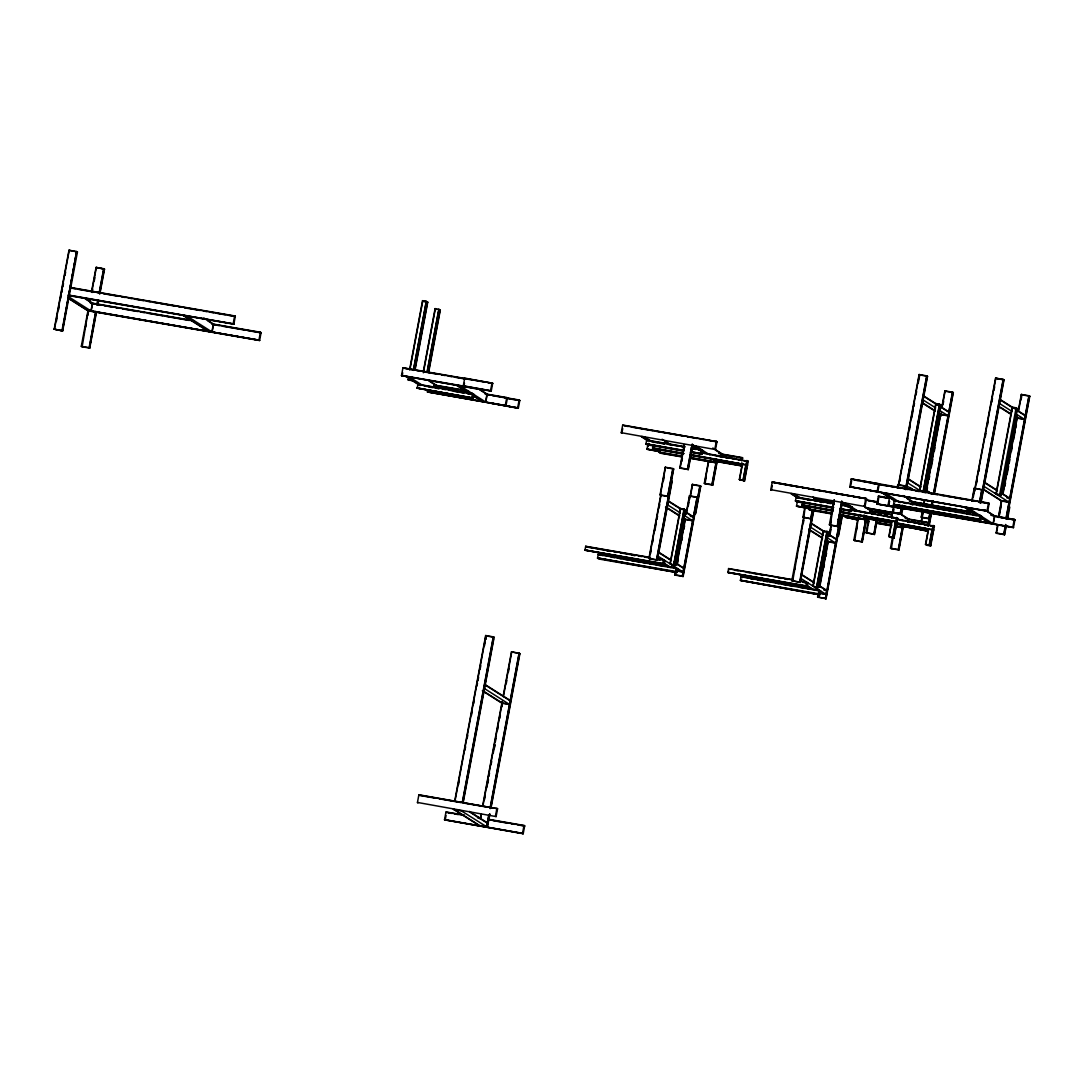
<?xml version="1.0" encoding="UTF-8"?>
<svg xmlns="http://www.w3.org/2000/svg" width="1084" height="1084" viewBox="0 0 1084 1084"><rect width="100%" height="100%" fill="white"/><g stroke="black" fill="none" stroke-linecap="round" stroke-linejoin="round"><path stroke-width="1.5" d="M54.2 329.157L68.969 250.241L76.774 251.596L77.438 252.003L62.669 330.932L54.2 329.157L62.669 330.932M56.395 321.352L57.018 318.059M58.55 309.848L59.173 306.555M60.704 298.33L61.327 295.051M61.802 292.477L62.398 289.333M62.858 286.826L63.482 283.534M65.013 275.322L65.636 272.03M62.005 330.512L76.774 251.596M62.384 330.864L76.571 251.569L62.384 330.864L54.485 329.224L69.254 250.309L69.837 250.675M96.53 311.921L89.755 348.086L81.964 346.745L81.3 346.324L88.061 310.146M89.606 301.935L90.216 298.642M91.449 292.07L96.07 267.409L103.874 268.751L104.525 269.171L99.918 293.832M88.346 310.214L82.154 346.758M89.891 302.002L90.5 298.71M91.734 292.138L96.354 267.477L104.24 269.103L99.633 293.764M85.65 327.016L86.259 323.723M87.804 315.498L88.414 312.219M92.113 292.49L92.723 289.198M94.267 280.973L94.877 277.694M90.988 310.783L92.37 303.385L85.392 298.954M95.663 311.487L89.471 348.018L96.246 311.853M96.896 304.916L97.817 299.983M99.05 293.398L103.671 268.737L104.24 269.103M89.755 348.086L89.105 347.679L95.866 311.501M97.099 304.929L98.021 299.997M99.254 293.412L103.874 268.751M97.479 305.281L98.4 300.349M97.763 305.349L98.685 300.417M211.922 331.731L213.304 324.333L207.735 320.796M234.645 315.918L233.168 323.804L233.832 324.224L235.309 316.325L234.645 315.918L69.647 287.328M260.417 332.246L261.081 332.666L259.604 340.552L258.94 340.132L260.417 332.246L212.085 323.872M401.487 375.592L402.963 367.706L492.692 383.248L491.215 391.148L401.487 375.592L480.171 389.535L479.507 389.115M402.15 376.012L402.706 372.788M409.603 369.712L422.53 300.661L426.432 301.338L413.505 370.389M409.887 369.779L422.814 300.729L427.76 302.165L415.145 369.576M413.302 370.376L426.229 301.311M414.86 369.508L427.475 302.097M473.139 398.478L417.204 388.18L417.936 384.224L472.556 393.695L471.825 397.638L473.139 398.478L473.884 394.535L467.258 393.384M423.397 371.094L435.091 308.615L438.993 309.292L427.299 371.771M423.37 372.801L435.375 308.683M427.096 371.744L438.79 309.265L440.307 310.119L428.614 372.598M428.641 370.891L440.023 310.051M492.692 383.248L464.724 378.099L463.247 385.999L463.911 386.419M464.467 383.18L463.911 386.134L463.329 385.768L491.215 390.877M473.152 398.207L417.286 387.95L473.152 398.207L473.789 394.752L472.556 393.966L417.936 384.495L419.183 385.281M485.578 401.771L486.96 394.373L479.995 389.955M491.215 391.148L490.551 390.728L492.028 382.828M417.408 802.661L418.885 794.762L497.583 808.705L496.106 816.591L417.503 802.445L418.085 802.81M506.756 397.557L505.279 405.443L505.943 405.863L507.42 397.977L506.756 397.557L484.656 393.722M519.128 399.996L519.792 400.416L518.315 408.316L517.651 407.896L519.128 399.996L485.835 394.237M489.155 819.409L524.019 825.452L524.67 825.872L523.193 833.759L444.508 819.829L445.985 811.93L464.25 815.1M445.47 818.664L446.052 815.507M454.738 800.9L485.673 635.536L493.477 636.891L462.529 802.241M455.023 800.968L485.957 635.603L485.917 639.289M458.491 784.775L459.101 781.469M464.982 750.047L465.605 746.74M467.15 738.475L467.773 735.169M471.486 715.332L472.109 712.025M473.654 703.76L474.264 700.454M476.987 685.942L477.475 683.313M477.99 680.603L478.6 677.297M480.144 669.031L480.768 665.725M484.48 645.874L485.104 642.568M485.713 639.262L485.673 635.536M462.34 802.228L493.274 636.877L494.141 637.311L463.193 802.661M462.909 802.594L493.545 638.896M480.198 818.881L481.12 813.908M482.678 805.642L502.163 701.47M503.098 696.511L511.458 651.863L519.25 653.218L490.171 808.65M480.483 818.948L481.418 813.989M482.963 805.71L502.448 701.538M503.382 696.578L511.743 651.931L512.312 652.311M484.575 799.45L485.185 796.144M486.743 787.878L488.288 779.613M488.911 776.307L489.521 773M491.066 764.721L491.689 761.415M493.234 753.15L494.778 744.884M495.402 741.578L496.025 738.272M497.57 730.006L498.193 726.7M499.738 718.435L500.347 715.128M501.906 706.849L502.515 703.543M506.228 683.706L506.851 680.4M508.396 672.134L509.019 668.828M487.868 782.933L488.491 779.626M494.372 748.204L494.981 744.898M486.567 826.821L488.721 815.249M490.28 806.984L509.453 704.464M510.076 701.158L519.046 653.205L519.913 653.638L491.133 807.417M486.757 826.835L488.925 815.263M487.136 827.187L489.616 813.962M490.849 807.35L519.629 653.571M489.9 814.03L487.421 827.255L460.781 810.493M496.919 808.285L495.442 816.184L496.106 816.591M524.019 825.452L522.542 833.339L523.193 833.759M665.048 560.618L664.316 564.561L584.967 550.211L585.699 546.268L650.454 557.488M677.608 568.572L676.863 572.528L598.842 559.005L597.528 558.165L598.26 554.222L676.281 567.745L674.966 574.791M621.213 432.909L622.69 425.023L716.985 441.662L715.508 449.562L621.308 432.692L621.877 433.058M622.162 431.581L622.717 428.627M683.665 451.147L647.256 444.846L645.928 444.006L646.674 440.063L684.736 446.662M659.153 451.649L646.985 449.237L647.88 444.508M648.246 446.5L648.828 443.342M683.435 454.155L653.855 449.033L652.541 448.193L653.273 444.521M681.985 456.947L660.468 453.22L659.153 452.38L659.641 449.752M660.061 494.846L665.237 467.231L673.042 468.573L667.866 496.201L660.061 494.846L660.928 495.28M660.346 494.914L665.522 467.299M649.777 558.829L648.909 558.395L660.915 494.277M663.462 480.646L664.072 477.394M649.194 558.463L661.199 494.345M650.549 553.558L651.05 550.929M652.649 542.379L653.259 539.087M654.804 530.875L656.335 522.651M656.958 519.358L657.568 516.065M659.113 507.854L659.722 504.561M668.516 495.618L656.511 559.737L657.378 560.171L672.148 481.255L671.281 480.822M670.359 485.754L673.408 468.925M660.725 495.266L668.53 496.621L667.663 496.187L672.839 468.559L673.692 468.993L656.714 559.75L648.909 558.395M657.094 560.103L671.863 481.188M680.725 468.261L679.871 467.827L684.221 444.562M680.156 467.895L684.505 444.63M681.768 461.594L682.392 458.275M683.95 449.968L684.573 446.649M664.316 564.561L662.988 563.734L663.733 559.778L657.094 558.639M663.083 563.504L585.048 549.995L664.316 564.29L663.083 563.504L663.72 560.062L657.08 558.91M692.134 444.237L687.473 469.155L688.326 469.589L692.988 444.67M692.337 444.25L687.663 469.169L679.871 467.827M670.291 563.829L680.63 508.586L684.045 509.182L685.278 509.968L674.939 565.211L673.706 564.425L684.045 509.182M688.042 469.521L692.391 446.269M673.909 564.439L684.248 509.195L680.346 508.518L670.007 563.761L675.237 565.279L685.576 510.036L684.248 509.195M675.549 575.157L674.682 574.723L675.305 571.444M676.524 564.859L685.142 518.829M686.064 513.897L689.451 495.808L697.256 497.163L682.486 576.078L674.682 574.723M676.809 564.927L685.427 518.897M686.348 513.965L689.736 495.876M675.955 571.864L675.346 575.143L683.15 576.498L700.129 485.74L692.324 484.385L689.505 499.521M677.5 563.639L678.11 560.347M681.809 540.618L682.419 537.339M683.963 529.114L684.573 525.821M688.272 506.092L688.99 502.258M690.183 497.461L692.608 484.467M699.302 449.792L702.608 450.361L701.876 454.304L700.549 453.464L701.294 449.521L691.362 447.8M693.597 452.597L701.876 454.033L702.527 450.578L691.348 448.071M692.744 520.157L682.283 576.065L683.15 576.498M693.367 516.878L697.053 497.149L697.92 497.583L690.115 496.228M682.866 576.431L697.324 499.155M696.89 501.973L694.763 513.355L695.63 513.789L700.792 486.16L699.925 485.727L697.5 498.721M695.345 513.721L700.508 486.093M705.183 483.749L704.315 483.315L708.367 461.716M704.6 483.383L708.651 461.784M706.226 477.082L704.979 483.735L712.784 485.09L717.134 461.825M716.321 441.242L714.844 449.142L715.508 449.562M715.833 458.735L715.088 462.678L713.773 461.838L714.261 459.209M690.264 458.112L715.088 462.407L713.855 461.621L714.288 459.318M716.578 459.724L711.917 484.656L712.784 485.09M716.781 459.738L712.12 484.67L704.315 483.315M712.5 485.022L716.849 461.757M721.754 457.353L722.296 454.399L715.332 449.982M721.998 457.353L722.594 454.196L712.825 448.004M741.537 460.808L742.093 457.57L718.692 453.518M716.646 461.608L741.28 465.89L741.876 462.733M702.554 452.787L748.231 461.31L744.545 481.039L739.315 479.521L742.269 463.735L743.597 464.575M742.554 463.817L739.6 479.589L740.846 480.375M744.545 481.039L743.217 480.198L746.903 460.47M802.987 582.054L807.959 582.921L807.228 586.864L727.879 572.515L728.611 568.558L793.352 579.777M813.881 589.723L820.52 590.875L819.775 594.818L740.426 580.468L741.171 576.512L819.192 590.035L818.461 597.46M770.738 489.887L772.214 481.987L866.509 498.64L865.032 506.526L770.819 489.67L771.401 490.036M771.401 490.307L772.282 485.564M833.189 508.125L796.767 501.811L795.453 500.984L796.184 497.028L834.26 503.626M808.664 508.626L796.51 506.214L797.39 501.472M831.306 510.835L803.38 505.998L802.065 505.171L802.553 502.529M802.973 517.149L811.442 518.911L802.973 517.149L804.802 507.393M805.087 507.461L803.84 517.583M813.827 510.13L800.277 582.474L791.821 580.699L803.813 516.58M804.098 516.648L792.689 581.132M792.485 581.119L793.095 577.826M794.64 569.615L795.25 566.322M796.781 558.097L797.404 554.818M798.935 546.593L799.558 543.301M801.09 535.076L801.713 531.797M803.244 523.572L803.867 520.279M831.509 513.911L809.992 510.185L808.664 509.344L809.165 506.716M812.092 510.361L811.157 518.843M810.778 518.504L812.295 510.374M811.726 516.269L799.992 582.406L813.23 511.702M800.277 582.474L799.626 582.054L813.163 509.71M807.228 586.864L805.9 586.024L806.645 582.081L799.992 580.929M813.203 586.132L823.542 530.889L824.775 531.675M816.821 586.742L827.16 531.499L823.257 530.821L812.919 586.065L818.135 587.569L828.474 532.325L827.16 531.499M842.512 501.648L837.851 526.567L830.046 525.212L829.382 524.792L834.057 499.873M834.341 499.941L830.249 525.225L830.872 521.905M830.046 525.212L830.981 520.225M832.539 511.919L833.162 508.599M841.523 516.16L826.062 598.802L817.593 597.027L818.203 593.734M819.436 587.162L828.054 541.133M828.975 536.201L831.13 524.683M819.721 587.23L828.339 541.201M829.26 536.268L831.414 524.751M823.799 567.853L824.409 564.561M825.94 556.349L826.564 553.057M830.249 533.328L830.981 529.439M841.645 501.214L837.566 526.499L841.916 503.233M837.851 526.567L837.187 526.147L841.848 501.228M835.656 542.461L825.778 598.734L840.236 521.458M836.265 539.182L839.964 519.439L840.547 519.805M826.062 598.802L825.398 598.382L840.168 519.466L840.832 519.886L837.702 519.344M837.675 535.645L839.802 524.277M840.71 519.399L841.319 516.147M838.555 534.385L842.2 514.886M842.485 514.954L838.528 536.079L837.878 535.659M849.815 486.838L987.7 511.065L849.815 486.838L851.292 478.952L878.609 483.681L879.273 484.101L877.796 491.987L877.132 491.567L878.609 483.681M850.479 487.258L851.59 481.066M845.506 506.187L852.132 507.339L851.387 511.282L850.073 510.442L850.804 506.499L842.539 505.063M866.97 517.136L862.308 542.054L853.84 540.279L858.189 517.027M858.474 517.095L854.707 540.713M856.36 530.74L856.983 527.407M865.845 498.22L864.368 506.106L865.032 506.526M865.1 517.027L864.612 519.656L863.284 518.816L864.029 514.873M865.791 518.355L862.024 541.986M862.308 542.054L861.644 541.634L865.994 518.382M862.322 540.32L866.373 518.721M877.281 519.534L874.49 534.48L866.021 532.718L868.514 519.426M868.799 519.493L866.888 533.152M868.243 524.819L868.867 521.499M904.232 508.735L904.883 509.155L876.915 504.006L878.392 496.106L889.639 498.057M877.579 504.426L878.69 498.233M876.428 519.101L874.205 534.412L876.997 519.466M874.49 534.48L873.826 534.06L876.631 519.114M878.528 512.881L879.151 509.561M888.907 504.277L889.463 501.323M888.921 504.453L889.503 501.296M869.517 510.713L891.617 514.548L891.644 518.138M980.668 520.279L893.514 504.561L894.246 500.618L980.085 515.496L979.34 519.439L980.668 520.279L981.399 516.323M893.446 512.651L892.593 512.217L893.501 507.353M897.145 487.854L897.755 484.602L905.56 485.957L904.95 489.196M891.685 518.125L891.617 514.548M892.877 512.285L893.785 507.42M897.43 487.922L898.04 484.67M852.078 509.751L897.755 518.274L894.056 538.003L888.839 536.499L891.793 520.713L893.108 521.553M893.284 512.691L893.853 509.385M898.257 485.849L919.096 374.536L926.901 375.891L905.614 489.616M898.555 485.917L919.381 374.603M892.078 520.781L889.124 536.566L890.357 537.352L893.772 537.935L896.725 522.163M899.815 481.486L900.316 478.857M902.972 464.67L903.582 461.35M905.14 453.044L905.763 449.711M907.322 441.405L907.945 438.085M909.49 429.779L910.113 426.459M911.671 418.153L913.229 409.847M913.853 406.514L914.476 403.194M916.021 394.888L916.644 391.568M918.202 383.262L919.76 374.956L927.565 376.311L906.414 489.277M903.297 526.716L898.948 549.967L891.143 548.626L890.479 548.206L895.492 521.377L897.01 522.231L894.408 521.77M896.427 517.447L891.346 548.639M900.194 513.559L901.4 507.055M904.747 489.182L905.357 485.93L906.224 486.377M901.603 507.068L900.398 513.572L892.593 512.217M900.763 513.924L901.983 507.42M905.546 488.843L926.698 375.863L927.565 376.311M901.007 514.019L902.267 507.488M906.129 489.209L927.267 376.243M902.85 508.125L901.671 514.439L867.173 508.464M901.983 523.626L901.251 527.569L899.923 526.729L900.425 524.1M902.742 524.615L898.65 549.9L903.013 526.648M898.948 549.967L898.284 549.561L902.945 524.629M907.904 522.244L908.46 519.29M908.162 522.244L908.744 519.087L898.988 512.895M912.254 504.941L912.85 501.784L903.08 495.591M919.801 490.442L936.048 403.641L939.462 404.224L940.98 405.077L924.733 491.892L922.145 491.445M939.462 404.224L923.216 491.038L924.733 491.892M924.449 491.824L940.695 405.009M922.105 517.569L921.237 517.136L922.484 510.483M923.731 503.843L924.354 500.523M926.21 490.551L940.519 414.129M941.766 407.476L944.869 390.863L952.673 392.218L933.703 493.559M921.522 517.203L922.769 510.55M924.015 503.911L924.638 500.591M926.183 492.272L940.804 414.196M942.05 407.543L945.153 390.931M921.21 521.269L923.148 510.903M926.874 490.971L927.497 487.637M929.056 479.331L929.679 476.012M931.224 467.705L932.782 459.399M934.34 451.093L934.964 447.773M940.871 416.202L941.495 412.882M943.039 404.576L943.663 401.256M921.495 521.336L923.04 512.583M927.66 525.618L928.256 522.461L905.262 518.477M930.086 511.824L928.839 518.464L929.706 518.897L921.901 517.556M931.332 505.171L931.942 501.851M933.5 493.545L948.121 415.457M927.701 525.699L928.256 522.732L928.825 523.098L925.546 522.529M930.289 511.838L929.042 518.477L921.237 517.136M931.535 505.198L932.145 501.865M929.422 518.829L930.357 513.843M934.083 493.911L953.053 392.571M928.202 525.848L929.72 517.718M928.405 525.862L930.831 512.867M932.05 506.363L933.121 500.632M934.367 493.979L953.337 392.638L952.47 392.205L948.744 412.137L940.316 406.839M926.996 545.266L925.479 544.412L928.432 528.626M929.083 524.588L931.21 513.22M925.763 544.48L928.717 528.694M929.367 524.656L931.495 513.288M932.132 529.29L929.178 545.076L930.695 545.929L934.394 526.201L896.929 519.101M933.067 525.361L929.381 545.089L925.479 544.412M930.411 545.862L933.365 530.076M969.665 512.542L970.275 509.29M971.792 501.174L974.218 488.179L982.687 489.941L974.218 488.179M969.95 512.61L970.559 509.358M972.077 501.242L974.516 488.247L975.085 488.613M973.364 496.716L995.559 378.113L1003.364 379.454L980.261 502.935M974.706 491.147L995.844 378.181M976.63 483.193L977.253 479.873M978.811 471.567L979.435 468.247M985.342 436.676L985.966 433.356M987.51 425.05L988.134 421.717M991.792 402.205L992.497 398.465M994.042 390.159L994.665 386.839M979.394 502.502L981.819 489.507L982.402 489.873M979.597 502.529L982.023 489.521M980.464 500.727L1003.161 379.441L1004.028 379.874L981.02 502.827M980.735 502.759L1003.743 379.807L995.559 378.113M988.5 503.03L987.023 510.916L987.687 511.336L989.164 503.437L988.5 503.03L851.292 478.952M996.264 494.019L1012.51 407.205M993.093 523.572L994.489 516.174L987.51 511.756M1000.925 495.402L1017.171 408.587M997.307 494.792L1001.209 495.469L1017.456 408.654L1015.925 407.801M998.323 517.38L1001.44 500.767M1002.686 494.114L1017.293 416.039M1018.228 411.053L1021.331 394.441L1029.136 395.782L1006.128 518.735M998.608 517.447L1001.724 500.835L983.554 489.277M1002.971 494.196L1017.266 417.76M1018.513 411.121L1021.616 394.508M997.009 533.396L996.155 532.962L997.673 524.832M999.502 515.09L1000.098 511.838M1000.546 509.494L1001.169 506.174M1004.895 486.228L1005.518 482.908M1007.077 474.602L1008.621 466.296M1009.245 462.976L1009.868 459.643M1011.426 451.337L1012.049 448.017M1013.608 439.711L1015.152 431.405M1015.776 428.085L1016.399 424.765M1021.06 399.833L1021.684 396.514M996.44 533.03L997.957 524.9M1005.925 518.721L1028.933 395.768L1029.8 396.202L1006.792 519.155M1006.508 519.087L1007.754 512.434M1008.689 507.447L1029.515 396.134M1005.573 524.548L1003.757 534.29L1004.611 534.737L1006.142 526.607M1005.776 524.561L1003.96 534.317L996.155 532.962M1004.326 534.656L1005.844 526.539M1007.673 516.783L1008.919 506.675M1007.659 518.477L1009.787 507.109L1009.123 506.689M1014.285 519.358L1014.936 519.764L1013.459 527.664L1012.808 527.244L1014.285 519.358L990.871 515.293M996.223 378.519L1004.028 379.874M1021.995 394.847L1029.8 396.202M945.533 391.283L953.337 392.638M423.858 301.501L427.76 302.165M1013.554 407.977L1017.456 408.654M77.438 252.003L68.969 250.241M1017.199 417.909L1024.515 419.169M937.077 404.413L939.679 404.86M1016.9 418.112L1024.705 419.467L1016.331 414.156M104.525 269.171L96.07 267.409M942.186 414.589L948.039 415.606M940.438 414.535L948.243 415.89L939.869 410.592M69.647 287.599L235.309 316.325M71.896 288.249L75.23 288.832M78.563 289.414L93.549 292.002M96.882 292.585L100.216 293.168M103.549 293.737L118.549 296.338M121.882 296.921L125.216 297.49M128.549 298.073L131.882 298.642M135.215 299.225L143.549 300.675M146.882 301.244L150.215 301.826M153.549 302.409L156.882 302.978M160.215 303.561L175.215 306.162M178.548 306.731L181.882 307.314M185.215 307.883L200.215 310.485M203.548 311.067L206.881 311.636M210.215 312.219L213.548 312.802M216.881 313.371L225.215 314.821M228.548 315.39L235.214 316.555L234.632 316.189M184.781 307.829L188.196 308.425M68.265 294.997L233.832 323.953L68.17 295.214M68.834 295.634L233.832 324.224M90.053 302.721L193.751 320.688M91.083 303.208L193.751 320.959M212.085 324.143L261.081 332.666M91.002 303.425L94.335 304.008M97.668 304.577L101.002 305.16M104.335 305.742L112.668 307.178M116.002 307.761L119.335 308.33M122.668 308.913L137.668 311.514M141.001 312.084L144.335 312.666M147.668 313.249L162.668 315.837M166.001 316.42L189.321 320.457M212.654 324.509L219.32 325.661M222.654 326.243L244.32 329.997M247.653 330.566L260.987 332.883L260.417 332.517M87.37 310.173L259.604 340.281L87.953 310.539L69.43 298.696M87.276 310.39L258.94 340.132M259.604 340.552L87.94 310.81L67.75 298.019M466.039 378.912L402.95 367.977L413.492 370.078M468.369 379.346L472.678 380.064M474.928 380.416L484.575 382.083M487.786 382.638L492.61 383.479L492.028 383.113M416.812 370.647L420.131 371.216M423.451 371.798L438.397 374.387M441.716 374.956L445.036 375.538M448.356 376.107L451.676 376.69M454.995 377.259L464.955 378.993M490.551 390.728L401.568 375.376L402.15 375.742M409.752 377.083L406.337 376.487L418.898 384.441M460.47 385.863L457.055 385.281L468.22 392.34M411.663 380.254L407.76 379.576L412.99 381.094M433.722 384.901L465.253 390.362M433.708 385.172L468.573 391.216M435.944 385.823L457.529 389.562M460.849 390.145L464.169 390.714M485.754 394.454L489.074 395.023M492.393 395.606L519.792 400.416M505.239 398.14L519.697 400.633L519.128 400.267M424.223 385.931L439.128 388.506M442.435 389.075L445.741 389.657M449.061 390.226L463.952 392.814M429.101 387.002L432.421 387.584M435.727 388.153L439.034 388.722M453.939 391.31L457.245 391.88M460.551 392.462L463.871 393.031M467.177 393.6L473.789 394.752M417.204 388.18L471.825 397.638M622.69 425.294L716.985 441.662M624.912 425.944L628.192 426.513M631.484 427.082L652.839 430.782M656.118 431.351L684.045 436.188M687.324 436.757L697.188 438.492M700.467 439.034L703.76 439.603M707.039 440.172L716.903 441.879L716.321 441.513M517.651 407.896L427.259 391.92L518.315 408.031L490.429 402.936M518.315 408.316L490.347 403.167M999.882 494.629L995.979 493.952L1012.226 407.137L1016.128 407.814L999.678 494.616L1001.209 495.469M1006.819 497.841L1009.936 498.383L1001.562 493.071M645.088 437.096L641.674 436.513L647.256 440.05M695.806 445.89L692.391 445.294L697.974 448.83M1001.684 500.767L1009.001 502.041M646.66 440.334L684.736 446.933M651.308 441.473L664.546 443.762M667.852 444.345L671.159 444.914M674.478 445.483L677.785 446.066M681.091 446.635L684.397 447.204M692.676 448.641L695.996 449.21M654.519 442.272L657.839 442.841M661.145 443.41L664.451 443.993M692.595 448.857L695.901 449.44M699.207 450.009L702.527 450.578M720.738 454.142L742.757 457.99L742.093 457.57M899.977 485.293L904.666 486.106M721.321 454.508L734.464 456.784M737.743 457.353L742.676 458.207L742.093 457.841M702.554 453.058L748.15 461.527L744.857 460.957M713.733 455.334L728.516 457.895M731.808 458.464L735.087 459.033M738.38 459.602L741.659 460.172M744.952 460.741L748.231 461.31M684.085 450.388L646.023 443.79L683.665 450.876M690.711 451.527L701.876 454.033M718.57 456.405L721.863 456.974M725.142 457.543L728.434 458.112M645.928 444.006L684.004 450.605M690.616 451.757L700.549 453.464M855.086 480.144L858.298 480.7M861.509 481.255L989.164 503.437M81.3 346.324L89.105 347.679M872.566 483.478L875.886 484.047M879.219 484.629L887.539 486.066M890.872 486.648L894.205 487.217M897.525 487.8L900.858 488.383M904.191 488.952L907.511 489.534M915.844 490.971L919.164 491.553M922.498 492.122L925.831 492.705M929.151 493.274L937.484 494.724M940.804 495.293L944.137 495.876M947.47 496.458L950.79 497.028M954.123 497.61L962.443 499.046M965.776 499.629L969.367 500.266M972.429 500.781L975.763 501.35M979.096 501.933L989.082 503.667L988.5 503.301M690.291 452.299L701.876 454.304M683.841 453.383L652.622 447.977L681.795 453.6M690.413 454.521L747.499 464.982M652.541 448.193L683.747 453.6M690.318 454.738L747.499 465.253M690.007 455.023L742.567 464.128M690.007 455.294L742.567 464.399M660.224 451.296L647.08 449.02L647.649 449.386M717.5 461.201L741.293 465.605L714.342 460.917M646.985 449.237L660.129 451.513M659.235 452.163L682.405 456.174M690.684 457.611L713.855 461.621M659.153 452.38L682.324 456.391M690.589 457.827L713.773 461.838M660.481 452.949L681.985 456.676M690.264 458.383L715.088 462.678M987.687 511.336L862.186 489.291M892.769 498.301L889.436 497.719L887.959 505.618L888.623 506.038M909.408 501.187L974.326 512.434M889.436 497.99L892.769 498.572M911.075 501.743L974.326 512.705M994.299 516.16L1014.854 519.995L998.215 517.109M911.739 501.892L970.004 511.987M993.296 516.025L1014.936 519.764M889.639 498.328L878.392 496.391L886.997 498.139M916.644 502.976L931.63 505.578M934.95 506.147L938.283 506.729M941.617 507.298L956.589 509.9M959.923 510.469L963.256 511.052M966.576 511.621L969.909 512.204M903.826 502.881L907.132 503.464M910.424 504.033L913.731 504.602M917.023 505.171L920.33 505.74M923.636 506.323L926.928 506.892M935.18 508.315L938.487 508.897M941.793 509.466L945.085 510.036M948.392 510.605L951.684 511.187M954.99 511.756L958.297 512.326M966.549 513.748L969.841 514.331M973.147 514.9L976.454 515.469M850.073 495.794L772.214 481.987M853.365 496.364L866.509 498.64M792.499 486.052L772.201 482.272L866.414 498.857M795.778 486.621L799.071 487.19M802.35 487.759L805.642 488.328M808.921 488.898L823.704 491.458M826.997 492.028L830.276 492.597M833.569 493.166L836.848 493.735M839.07 494.182L843.474 494.927L842.891 494.561M846.699 495.442L849.991 496.011M853.271 496.58L861.495 498.003M866.346 499.873L877.837 501.865M893.514 504.561L979.34 519.439M865.357 500.009L878.176 502.231M868.555 500.794L878.067 502.231M680.522 468.247L688.326 469.589M874.151 501.838L877.281 502.38M739.315 479.521L743.217 480.198M888.053 505.388L1013.472 527.393M1012.808 527.244L877.01 503.789L877.579 504.155M876.915 504.006L1013.459 527.664M667.459 467.909L673.692 468.993M814.03 498.721L833.745 502.136M841.956 503.559L845.235 504.128M864.951 507.542L901.671 514.168L866.509 508.044M813.949 498.938L833.65 502.353M841.875 503.775L846.794 504.629M817.892 499.927L834.314 502.773M842.525 504.196L845.818 504.765M834.246 503.897L796.184 497.299L797.418 498.084M842.525 505.334L852.038 507.556M797.512 497.868L810.751 500.158M814.057 500.74L817.377 501.309M820.683 501.878L823.989 502.461M827.309 503.03L830.615 503.599M807.35 499.805L810.669 500.388M869.544 510.971L892.281 514.968M870.831 511.485L874.124 512.054M877.403 512.624L880.696 513.193M883.975 513.762L887.268 514.331M996.806 533.382L1004.611 534.737M907.565 519.182L928.92 522.881L928.256 522.461M912.403 520.252L915.682 520.821M918.975 521.39L922.254 521.96M852.078 510.036L897.66 518.504M851.753 510.307L868.189 513.152M871.468 513.721L874.761 514.29M878.04 514.859L881.319 515.428M884.612 515.998L887.891 516.567M891.184 517.136L897.755 518.274M833.61 507.353L795.534 500.754L831.536 507.569M840.222 508.504L851.401 511.011L841.469 509.29M864.815 512.813L868.094 513.382M795.453 500.984L833.515 507.569M840.141 508.721L850.073 510.442M841.455 509.561L851.387 511.282M896.929 519.371L934.3 526.418L931.02 525.848M899.896 520.225L903.175 520.794M906.468 521.363L909.747 521.932M913.04 522.502L927.823 525.062M931.102 525.632L934.394 526.201M692.988 484.805L700.792 486.16M917.877 523.572L921.156 524.141M924.449 524.71L927.728 525.279M833.352 510.347L802.146 504.941L831.306 510.564M839.924 511.485L897.024 521.946M802.065 505.171L833.271 510.578M839.843 511.716L895.696 521.39M841.17 512.271L892.091 521.092M839.517 512.258L892.091 521.377M896.278 522.827L933.663 529.873M883.054 520.767L886.333 521.336M896.197 523.044L933.649 530.144M809.734 508.274L796.591 505.998L797.174 506.363M870.52 518.802L890.953 522.474M895.872 523.328L928.731 529.019M796.51 506.214L809.653 508.491M863.853 517.881L890.94 522.745M895.872 523.599L928.717 529.29M866.157 518.586L890.804 522.854L890.14 522.434M831.929 513.152L808.759 509.128L831.509 513.64M840.208 514.575L864.612 519.385L841.36 515.55M808.664 509.344L831.834 513.369M840.114 514.805L863.284 518.816M841.455 515.334L846.374 516.187M903.866 526.147L927.443 530.496L902.809 526.228M902.145 526.079L928.148 531.16L920.343 529.805M839.788 515.347L864.612 519.656M838.731 515.401L845.303 516.54M902.796 526.499L927.484 530.74M858.636 519.344L845.398 517.054L856.563 519.561M865.262 520.496L868.569 521.065M876.848 522.502L891.739 525.076M896.698 525.943L901.251 527.298L896.292 526.431M858.542 519.561L845.303 517.271L858.216 520.117M865.168 520.713L868.474 521.282M876.753 522.718L891.644 525.293M896.617 526.16L899.923 526.729M864.842 520.984L868.149 521.567M876.428 522.989L891.319 525.577M864.829 521.255L868.149 521.838M876.428 523.274L891.319 525.848M896.278 526.716L901.251 527.569M829.382 524.792L837.187 526.147M888.839 536.499L892.742 537.176M866.021 532.718L873.826 534.06M926.793 545.252L930.695 545.929M685.576 510.036L681.877 509.372L668.449 500.984M853.84 540.279L861.644 541.634M890.479 548.206L898.284 549.561M690.44 516.35L693.57 516.892L685.196 511.594M828.217 541.58L835.534 542.854M827.932 541.783L835.737 543.138L825.967 536.946M685.318 519.277L692.622 520.55M685.02 519.48L692.825 520.835L684.451 515.537M793.352 580.048L728.611 568.843L729.844 569.615M799.992 581.2L807.878 583.138L802.892 582.284M734.911 570.265L738.231 570.834M746.537 572.271L749.857 572.853M753.177 573.422L756.496 574.005M759.816 574.574L763.136 575.157M778.082 577.745L781.401 578.314M784.721 578.897L788.041 579.466M791.821 580.699L799.626 582.054M585.699 546.539L650.441 557.759M588.68 547.393L592 547.962M595.319 548.545L610.265 551.133M613.585 551.702L616.904 552.284M620.224 552.854L635.17 555.442M638.49 556.024L641.809 556.593M645.129 557.176L648.449 557.745M656.755 559.181L660.075 559.764M606.864 550.78L610.184 551.349M631.755 555.089L635.075 555.658M656.66 559.398L659.98 559.981M814.233 586.891L818.135 587.569M649.573 558.816L657.378 560.171M727.879 572.515L805.9 586.024M823.759 589.953L826.875 590.482L818.501 585.184M671.335 564.601L675.237 565.279M584.967 550.211L662.988 563.734M750.792 578.788L754.112 579.371M757.431 579.94L760.751 580.523M764.071 581.092L767.391 581.674M775.697 583.111L779.017 583.68M782.336 584.262L785.656 584.832M788.976 585.414L792.296 585.983M800.602 587.42L803.921 588.002M807.241 588.571L810.561 589.154M818.623 592.88L825.94 594.14L826.577 590.699L818.217 585.387M602.907 555.631L598.26 554.222M611.2 557.068L614.52 557.65M617.839 558.219L621.159 558.802M624.479 559.371L627.799 559.94M631.118 560.523L639.424 561.959M642.744 562.542L646.064 563.111M649.384 563.68L652.703 564.263M656.023 564.832L664.329 566.268M667.649 566.851L670.969 567.42M818.339 593.083L826.13 594.438L801.022 578.517M674.194 568.219L677.527 568.802L598.26 554.493L599.493 555.279M740.426 580.468L819.775 594.818M677.175 570.834L683.028 571.851M676.985 571.051L683.232 572.135L658.11 556.227M597.528 558.165L676.863 572.528M817.593 597.027L825.398 598.382M486.337 635.956L494.141 637.311M519.913 653.638L511.458 651.863M509.453 704.234L502.136 702.96L484.006 691.47M418.885 795.033L497.583 808.705M419.467 795.412L436.066 798.285M439.386 798.854L460.971 802.594M464.291 803.176L485.862 806.916M489.182 807.485L492.515 808.068M453.844 809.585L461.648 810.927M477.529 817.404L480.849 817.973M464.237 815.371L445.985 812.201L446.554 812.566M477.529 817.675L480.849 818.244M488.152 819.545L524.67 825.872M448.22 812.864L451.54 813.434M454.86 814.016L458.18 814.585M493.044 820.629L507.989 823.217M511.309 823.786L514.629 824.368M517.949 824.938L524.588 826.089L524.006 825.723M480.713 825.534L485.104 826.293M444.508 819.829L523.206 833.488L444.603 819.599L445.172 819.965M1021.331 394.441L1022.198 394.874M1000.329 399.603L1025.45 415.511M1000.044 399.806L1011.209 406.879M1016.792 410.416L1025.152 415.714M999.597 403.546L1012.158 411.513M1000.451 407.299L1010.22 413.492M998.77 406.622L1011.331 414.576M919.096 374.536L919.964 374.969M944.869 390.863L945.736 391.297M923.866 396.039L937.823 404.874M940.614 406.636L948.974 411.947M923.582 396.243L937.524 405.077M923.134 399.982L935.682 407.936M922.592 402.841L935.153 410.795M922.308 403.045L934.855 410.999M984.828 482.475L997.388 490.429M984.529 482.678L997.09 490.632M1001.277 493.288L1009.651 498.586M995.044 493.193L997.836 494.968M984.082 486.418L1009.204 502.326L1001.399 500.971L983.256 489.48M985.004 509.792L994.773 515.97L993.296 523.87L968.188 507.949M979.15 514.737L981.941 516.499M981.318 516.553L894.246 500.889L895.479 501.675M964.57 507.068L977.131 515.036M981.318 517.678L989.692 522.989M964.286 507.285L976.833 515.239M981.02 517.881L989.394 523.193M908.365 478.898L920.912 486.851M925.099 489.507L932.077 493.925M908.067 479.101L920.628 487.055M924.815 489.711L931.793 494.128M907.62 482.841L921.034 491.228M909.869 487.475L912.66 489.236M906.793 485.917L913.771 490.334M897.755 484.602L898.622 485.036M906.969 498.45L912.552 501.987M879.178 484.318L851.292 479.223L851.875 479.589M886.251 493.762L900.208 502.597M907.186 507.014L911.373 509.67M882.647 492.881L895.208 500.835M902.173 505.252L906.359 507.908M882.349 493.084L895.574 501.458M901.888 505.456L907.471 508.992M877.796 491.716L849.91 486.621L850.493 486.987M901.481 514.873L907.064 518.409M919.679 529.385L920.546 529.819M882.159 511.065L887.742 514.602M903.094 524.317L907.267 526.973M878.541 510.185L881.333 511.946M878.257 510.388L882.444 513.044M863.745 505.862L872.105 511.16M864.842 506.946L871.821 511.363M849.504 505.51L852.295 507.271M845.52 503.152L858.081 511.106M866.455 516.404L870.628 519.06M841.916 502.271L847.485 505.808M841.618 502.475L848.596 506.892M851.387 508.653L855.574 511.309M863.948 516.607L866.739 518.382M892.538 537.149L894.056 538.003M827.539 501.607L830.33 503.369M813.027 497.068L821.401 502.38M814.125 498.166L821.103 502.583M794.802 494.358L800.385 497.895M791.198 493.477L796.767 497.014M790.9 493.681L797.878 498.098M695.996 446.174L709.952 455.009M716.931 459.44L721.117 462.082M702.161 451.486L704.952 453.248M692.093 445.497L704.654 453.451M714.424 459.643L717.215 461.405M811.36 523.287L825.317 532.122M828.108 533.884L836.469 539.195M811.076 523.491L823.623 531.445M827.81 534.087L836.184 539.398M810.615 527.231L823.176 535.184M808.691 529.209L822.648 538.043M809.789 530.293L822.349 538.247M662.107 439.223L671.877 445.402M664.614 441.188L670.183 444.725M645.278 437.394L652.256 441.811M641.376 436.716L647.988 440.903M422.53 300.661L424.061 301.515M435.091 308.615L436.608 309.468M665.237 467.231L666.091 467.665M692.324 484.385L693.191 484.833M689.451 495.808L690.318 496.242M801.754 574.574L814.314 582.528M801.469 574.777L814.03 582.731M820.425 591.092L741.158 576.796L742.404 577.582M807.458 585.807L811.645 588.463M807.174 586.01L812.756 589.547M668.164 501.187L680.711 509.141M686.294 512.678L693.272 517.095M667.717 504.927L680.264 512.881M505.957 405.592L427.353 391.703L427.923 392.069M667.175 507.786L679.736 515.74M478.884 388.871L487.258 394.169L485.781 402.069L460.659 386.161M665.495 507.109L679.438 515.957M471.635 392.936L474.426 394.712M473.803 395.877L482.163 401.188M456.771 385.484L470.713 394.319M473.505 396.08L481.879 401.392M728.611 568.558L729.939 569.398M741.171 576.512L742.486 577.352M428.166 380.077L436.54 385.389M429.278 381.175L436.242 385.592M409.942 377.368L422.503 385.321M430.876 390.633L435.063 393.275M427.259 389.752L431.446 392.394M406.053 376.69L419.996 385.525M426.974 389.955L431.161 392.598M408.045 379.644L409.291 380.43M658.855 552.284L671.403 560.238M674.194 562L683.963 568.192M658.557 552.488L669.722 559.561M675.305 563.084L683.679 568.395M663.72 560.062L664.966 560.848M664.546 563.504L668.733 566.16M664.262 563.707L669.844 567.244M585.699 546.268L587.027 547.108M203.833 317.937L213.602 324.13L212.125 332.016L187.004 316.108M183.399 315.227L208.507 331.135M183.115 315.43L208.223 331.338M84.295 297.87L92.655 303.168L91.178 311.067L68.861 296.921M485.28 684.668L510.388 700.576M484.995 684.871L510.103 700.779M484.534 688.611L509.656 704.519L501.851 703.164L482.326 690.793M469.358 811.401L487.502 822.891M470.47 812.499L487.217 823.095M454.142 809.369L479.25 825.29M453.18 809.165L479.819 825.927M745.968 464.399L743.014 480.185L744.261 480.971L747.215 465.185L745.968 464.399M826.956 531.472L816.618 586.715L817.851 587.501L828.19 532.258L826.956 531.472M935.763 403.573L919.517 490.374L923.419 491.052L939.665 404.251L935.763 403.573M979.435 519.222L893.595 504.345L980.668 519.995L979.435 519.222M805.981 585.807L727.96 572.284L807.228 586.593L805.981 585.807M818.542 593.761L740.521 580.238L819.789 594.547L818.542 593.761M675.63 571.458L597.609 557.948L676.877 572.244L675.63 571.458"/></g></svg>
